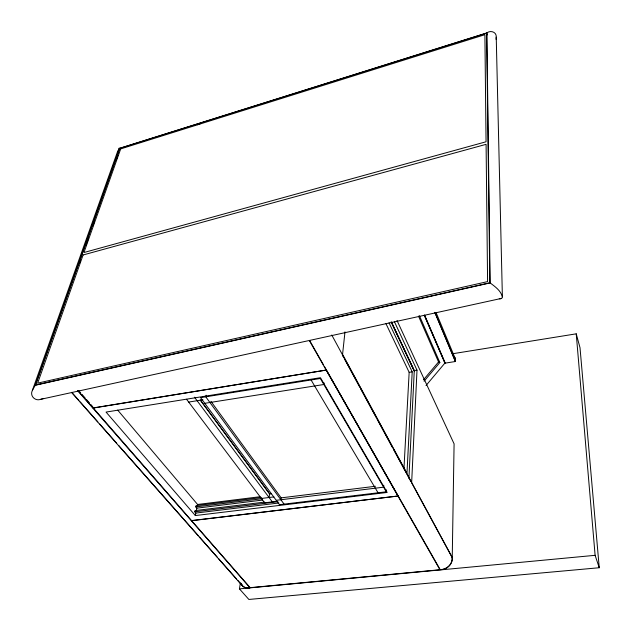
<?xml version="1.0" encoding="UTF-8"?>
<svg xmlns="http://www.w3.org/2000/svg" width="631" height="631" viewBox="0 0 631 631"><rect width="100%" height="100%" fill="white"/><g stroke="black" fill="none" stroke-linecap="round" stroke-linejoin="round"><path stroke-width="0.95" d="M119.543 148.372L486.856 32.922C490.468 29.965 496.802 31.984 496.234 37.174L502.386 296.893L501.803 298.329L40.739 399.313C35.21 401.513 29.491 395.85 32.378 390.4L117.918 150.588M394.525 321.92L417.004 370.16L411.641 482.794L452.238 557.694L454.091 443.861L397.002 320.461M408.912 478.274L414.283 370.594L391.67 322.425M389.051 322.875L412.201 371.864L406.971 473.337L342.515 354.291M403.943 468.825L409.156 372.345L385.856 323.435M398.035 496.021L191.65 520.701L93.254 407.918L326.274 370.066L398.035 496.021L191.682 520.559M386.314 491.801L320.351 378.482L200.603 397.64L279.454 504.697L386.314 491.801L386.44 489.877M383.758 485.255L383.624 487.179L276.228 500.312M342.515 354.859L344.983 331.859M326.274 370.066L93.207 408.068L77.944 390.597M324.058 382.891L323.861 384.508L204.775 403.312M280.882 499.744L281.158 497.867L210.912 401.316M269.066 497.504L269.634 493.773L200.319 399.959M496.069 39.319L496.234 37.174M452.877 353.707L576.229 333.831L580.007 347.689L599.245 567.734L248.866 599.45L239.425 588.865L240.379 583.028M195.334 515.559L106.047 412.075L320.445 377.717L387.158 492.448L195.334 515.559L195.847 513.066L194.766 511.812L195.018 510.597L264.421 502.118M196.28 510.921L196.848 508.152L195.776 506.89L196.028 505.683L261.297 497.607M197.266 506.117L197.598 504.477L117.705 410.126M206.116 395.227L205.769 396.812L284.092 504.137M93.207 408.068L93.388 407.468M79.609 263.08L80.602 260.295M85.871 245.443L88.182 238.944M92.796 225.953L94.445 221.307M116.191 160.045L117.839 155.407M32.378 390.4L35.241 385.281L119.59 148.238L118.715 148.364L118.944 149.728M119.716 148.317L35.517 385.028L489.845 282.775L486.627 33.127L119.716 148.317L120.15 148.908M424.079 381.211L439.846 362.533L419.426 315.721M426.004 385.533L444.887 363.101L424.277 315.263M423.425 379.862L438.553 361.957L418.487 316.076M43.31 398.54L40.739 399.313M197.258 124.725L200.082 123.834M35.241 385.281L490.145 282.925C495.004 286.584 500.888 290.654 502.386 296.893M249.892 587.698L249.837 587.713A10.411 8.061 -43.9 0 1 246.421 587.816M500.927 298.739L499.279 298.771M188.661 402.065L202.93 399.794M453.981 356.586A9.449 6.98 -22.7 0 1 455.432 361.5L445.076 363.148L424.466 315.271M414.283 370.594L417.004 370.16M409.156 372.345L412.201 371.864M269.634 493.773L271.575 493.529M271.551 493.679L269.611 493.915L200.287 400.109M197.598 504.477L260.067 496.723M261.392 498.458L273.925 496.905M195.776 506.89L262.078 498.711M196.848 508.152L262.409 500.091M281.158 497.859L375.477 486.264M277.159 501.298L264.681 502.812L186.539 399.249M194.766 511.812L277.932 501.684M195.847 513.066L278.886 502.994M331.764 335.014L452.238 557.394A10.956 9.473 -30.3 0 1 439.949 569.738L250.168 587.658L191.65 520.701M239.425 588.865L595.112 555.319L599.245 567.734M438.553 361.957L439.846 362.533M71.753 392.34L78.922 400.456M80.224 401.939L97.821 421.863M99.777 424.079L116.727 443.27M118.683 445.486L198.197 535.53M199.499 537.013L217.096 556.936M218.397 558.411L236.649 579.084M237.95 580.559L242.517 585.726M71.603 392.466L242.407 585.828M78.772 390.723L80.673 392.908M81.951 394.367L85.13 398.003M86.4 399.462L89.578 403.099M90.848 404.558L92.757 406.743M77.716 390.794L250.01 587.8A10.561 8.171 -43.9 0 1 241.523 584.566M194.49 397.191L272.316 501.882M311.067 379.965L378.064 492.795M309.687 340.606L323.309 364.529M324.287 366.24L440.17 569.604A10.806 9.339 -30.3 0 0 452.112 557.607M309.403 340.653L439.949 569.738M119.259 150.336L118.999 149.839M342.388 355.15L343.327 356.878M344.266 358.605L359.741 387.15M360.672 388.885L376.147 417.422M377.086 419.158L392.561 447.702M393.499 449.43L410.844 481.429M391.212 321.715L414.654 371.635M391.472 322.717L414.031 370.736M424.6 315.137L445.21 363.022M434.917 312.432L455.432 361.5M434.806 312.345L455.33 361.374A9.323 6.878 -22.7 0 0 455.267 359.118M436.21 312.889L455.148 358.329M486.627 33.127L487.25 34.894M576.229 333.831L595.112 555.319M486.856 32.922L490.145 282.925M453.965 356.76A9.323 6.878 -22.7 0 1 455.164 358.747M453.358 356.05A9.449 6.98 -22.7 0 1 453.571 356.223M245.782 587.674A10.411 8.061 -43.9 0 1 242.13 585.252M241.957 585.008A10.411 8.061 -43.9 0 1 241.72 584.614M241.381 583.927A10.411 8.061 -43.9 0 1 241.16 583.336M241.381 584.29A10.561 8.171 -43.9 0 1 241.034 583.407M83.087 254.971L37.639 383.151L487.589 281.615L486.091 144.333L83.087 254.971M120.687 148.9L83.947 252.526L486.059 141.77L484.892 34.689L120.687 148.9"/></g></svg>
